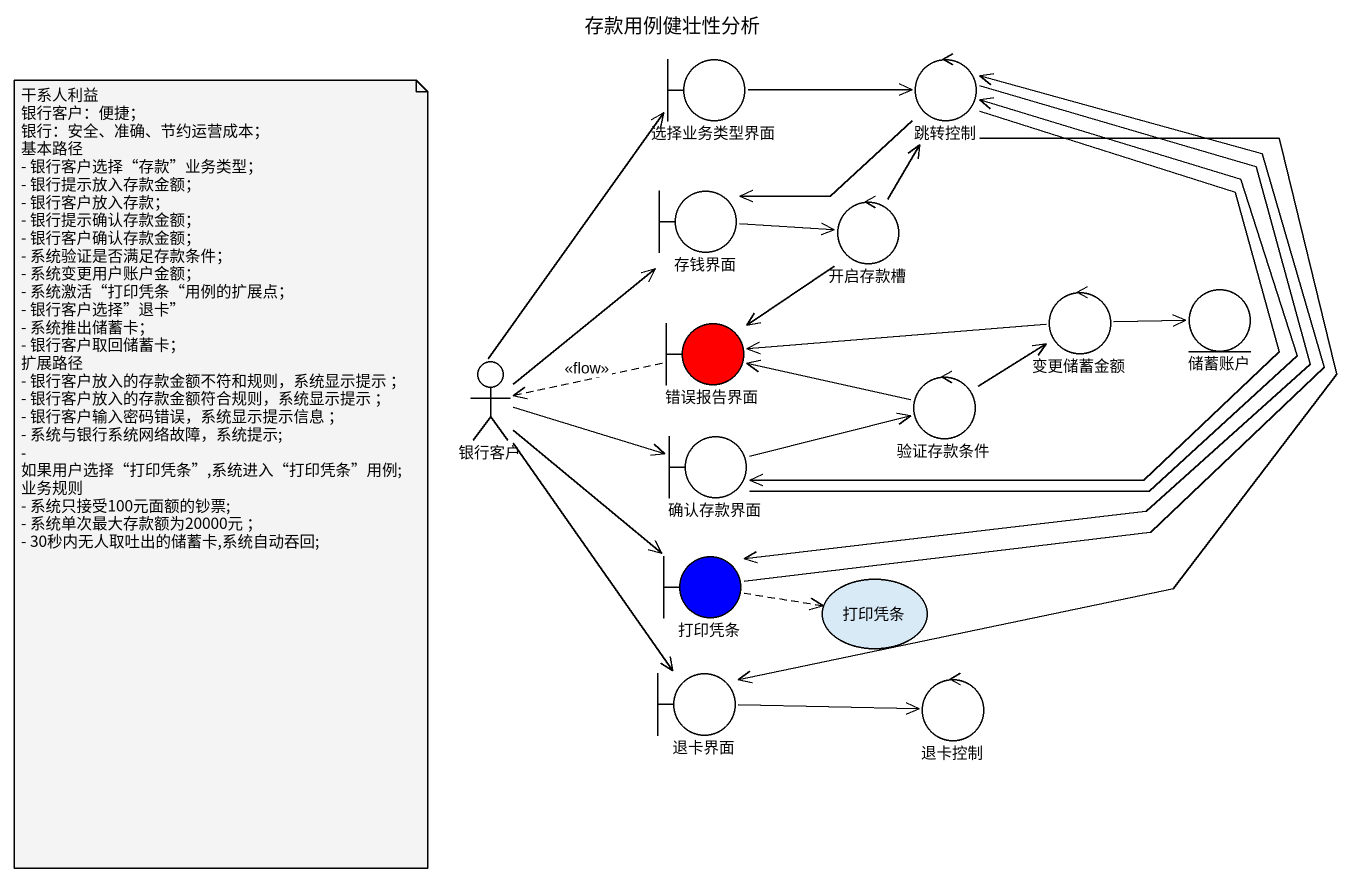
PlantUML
@startuml
title 存款用例健壮性分析
boundary 选择业务类型界面
control 跳转控制
boundary 存钱界面
control 开启存款槽
control 变更储蓄金额
entity 储蓄账户
actor 银行客户
boundary 错误报告界面 #FF0000
control 验证存款条件
boundary 确认存款界面
boundary 打印凭条 #0000FF
usecase "打印凭条" as 打印凭条_2
boundary 退卡界面
control 退卡控制
选择业务类型界面 -right-> 跳转控制
跳转控制 -left-> 存钱界面
跳转控制 --> 确认存款界面
跳转控制 --> 打印凭条
跳转控制 --> 退卡界面
存钱界面 -right-> 开启存款槽
开启存款槽 -up-> 跳转控制
开启存款槽 --> 错误报告界面
变更储蓄金额 -right-> 储蓄账户
变更储蓄金额 -left-> 错误报告界面
银行客户 -up-> 选择业务类型界面
银行客户 -up-> 存钱界面
银行客户 -right-> 确认存款界面
银行客户 --> 打印凭条
银行客户 --> 退卡界面
错误报告界面 .left.> 银行客户 : <<flow>>
验证存款条件 -up-> 变更储蓄金额
验证存款条件 -left-> 错误报告界面
确认存款界面 -up-> 跳转控制
确认存款界面 -right-> 验证存款条件
打印凭条 -up-> 跳转控制
打印凭条 .right.> 打印凭条_2
退卡界面 -right-> 退卡控制
note as N1
  干系人利益
  银行客户：便捷；
  银行：安全、准确、节约运营成本；
  基本路径
  - 银行客户选择“存款”业务类型；
  - 银行提示放入存款金额；
  - 银行客户放入存款；
  - 银行提示确认存款金额；
  - 银行客户确认存款金额；
  - 系统验证是否满足存款条件；
  - 系统变更用户账户金额；
  - 系统激活“打印凭条“用例的扩展点；
  - 银行客户选择”退卡”
  - 系统推出储蓄卡；
  - 银行客户取回储蓄卡；
  扩展路径
  - 银行客户放入的存款金额不符和规则，系统显示提示 ；
  - 银行客户放入的存款金额符合规则，系统显示提示 ；
  - 银行客户输入密码错误，系统显示提示信息 ；
  - 系统与银行系统网络故障，系统提示;
  - 如果用户选择“打印凭条”,系统进入“打印凭条”用例;
  业务规则
  - 系统只接受100元面额的钞票;
  - 系统单次最大存款额为20000元 ；
  - 30秒内无人取吐出的储蓄卡,系统自动吞回;
end note
@enduml
